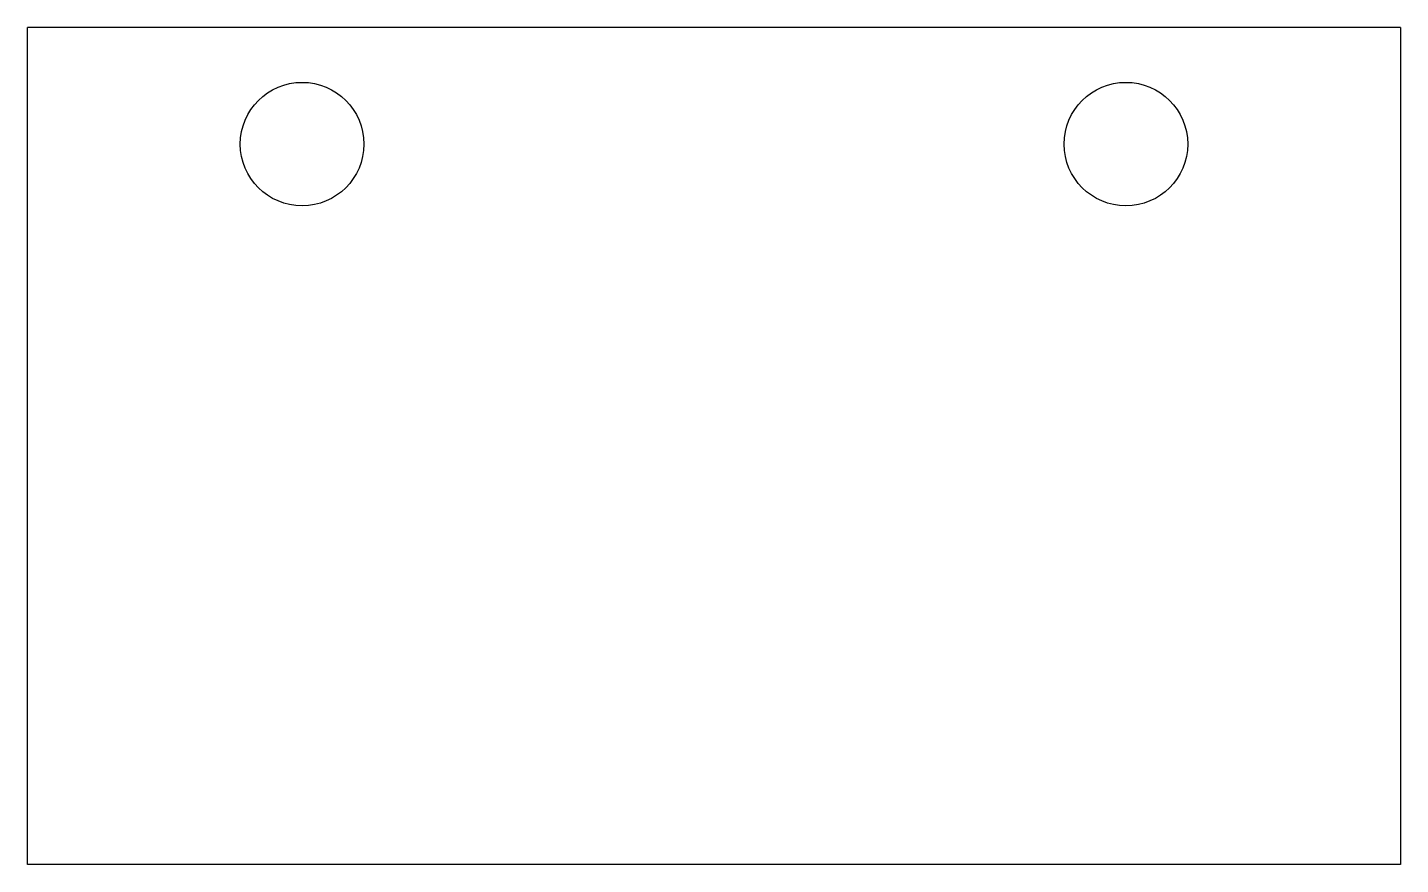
# Model space of a CAD drawing. Header units: millimetres. Extents: x 0 to 100, y 0 to 61.
import ezdxf

# ---------------------------------------------------------------- set-up
doc = ezdxf.new("R2010")
doc.units = ezdxf.units.MM

msp = doc.modelspace()

# ---------------------------------------------------------------- linework, layer by layer
at = {"color": 7, "linetype": 'Continuous', "lineweight": 25}
for p, q in [((100, 61), (0, 61)), ((0, 0), (0, 61)), ((100, 61), (100, 0)), ((100, 0), (0, 0))]:
    msp.add_line(p, q, dxfattribs=at)
for centre in [(20, 52.5), (80, 52.5)]:
    msp.add_circle(centre, 4.5, dxfattribs=at)

doc.saveas('drawing.dxf')
